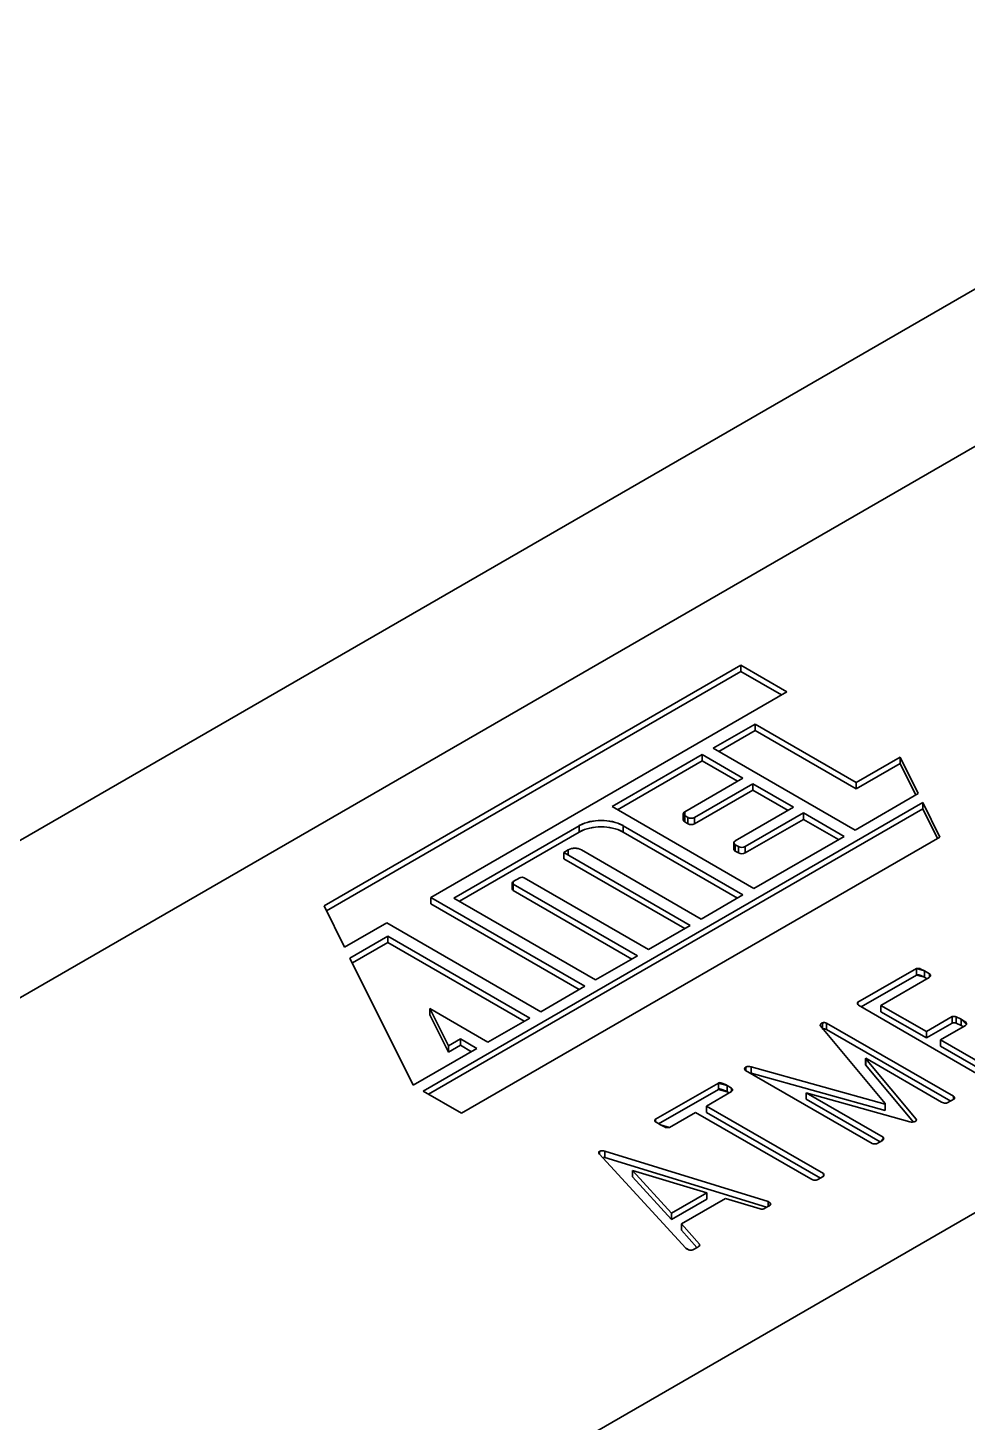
# Model space of a CAD drawing. Extents: x 146 to 1134, y 78 to 926.
# Drawn here: x 792.83 to 798.87, y 846.01 to 854.98 of the extents above; entities that cross this region are included whole.
import ezdxf

# ---------------------------------------------------------------- set-up
doc = ezdxf.new("R2010")
doc.units = 0

msp = doc.modelspace()

# ---------------------------------------------------------------- linework, layer by layer
at = {"color": 7, "lineweight": 35}
for p, q in [((784.8303, 844.1526), (809.3582, 858.3138)), ((809.3582, 858.3138), (784.8303, 844.1526)), ((813.0307, 855.5045), (789.0995, 841.6877)), ((789.0995, 841.6877), (813.0307, 855.5045))]:
    msp.add_line(p, q, dxfattribs=at)
at = {"color": 7, "lineweight": 35, "ltscale": 0.414781}
for p, q in [((804.2118, 856.3544), (789.8434, 848.0587)), ((789.8434, 848.0587), (804.2118, 856.3544))]:
    msp.add_line(p, q, dxfattribs=at)
at = {"color": 7, "lineweight": 35, "ltscale": 0.077386}
for p, q in [((797.4186, 850.8826), (794.7379, 849.3348)), ((794.7379, 849.3348), (797.4186, 850.8826))]:
    msp.add_line(p, q, dxfattribs=at)
at = {"color": 7, "lineweight": 35, "ltscale": 0.076931}
msp.add_line((797.4186, 850.8418), (794.7537, 849.3032), dxfattribs=at)
msp.add_line((797.4186, 850.8418), (794.7537, 849.3032), dxfattribs=at)
at = {"color": 7, "lineweight": 35, "ltscale": 0.008573}
for p, q in [((797.7156, 850.7111), (797.4186, 850.8826)), ((797.4186, 850.8826), (797.7156, 850.7111))]:
    msp.add_line(p, q, dxfattribs=at)
at = {"color": 7, "lineweight": 35, "ltscale": 0.001019}
for p, q in [((797.4186, 850.8826), (797.4186, 850.8418)), ((797.4186, 850.8418), (797.4186, 850.8826)), ((798.1611, 850.1273), (798.1611, 850.0865)), ((798.1611, 850.0865), (798.1611, 850.1273)), ((795.955, 849.4333), (795.955, 849.4741)), ((795.955, 849.4333), (795.955, 849.4741)), ((798.549, 848.8895), (798.549, 848.9303)), ((798.549, 848.9303), (798.549, 848.8895)), ((798.2223, 848.3132), (798.2223, 848.354)), ((798.2223, 848.354), (798.2223, 848.3132)), ((798.3475, 848.0188), (798.3475, 848.0596)), ((798.3475, 848.0596), (798.3475, 848.0188)), ((797.1984, 848.0062), (797.1984, 848.047)), ((797.1984, 848.047), (797.1984, 848.0062))]:
    msp.add_line(p, q, dxfattribs=at)
at = {"color": 7, "lineweight": 35, "ltscale": 0.007553}
for p, q in [((797.6803, 850.6907), (797.4186, 850.8418)), ((797.6803, 850.6907), (797.4186, 850.8418)), ((797.4328, 850.1559), (797.1711, 850.3069)), ((797.1711, 850.3069), (797.4328, 850.1559)), ((797.7581, 849.9681), (797.4964, 850.1192)), ((797.4964, 850.1192), (797.7581, 849.9681))]:
    msp.add_line(p, q, dxfattribs=at)
at = {"color": 7, "lineweight": 35, "ltscale": 0.066136}
msp.add_line((795.4246, 849.3884), (797.7156, 850.7111), dxfattribs=at)
msp.add_line((795.4246, 849.3884), (797.7156, 850.7111), dxfattribs=at)
at = {"color": 7, "lineweight": 35, "ltscale": 0.007756}
for p, q in [((797.5106, 850.5029), (797.2419, 850.3478)), ((797.5106, 850.5029), (797.2419, 850.3478)), ((795.7923, 848.4576), (796.061, 848.6127)), ((795.7923, 848.4576), (796.061, 848.6127))]:
    msp.add_line(p, q, dxfattribs=at)
at = {"color": 7, "lineweight": 35, "ltscale": 0.018779}
for p, q in [((798.1611, 850.1273), (797.5106, 850.5029)), ((797.5106, 850.5029), (798.1611, 850.1273))]:
    msp.add_line(p, q, dxfattribs=at)
at = {"color": 7, "lineweight": 35, "ltscale": 0.001021}
for p, q in [((797.5106, 850.4621), (797.5106, 850.5029)), ((797.5106, 850.4621), (797.5106, 850.5029)), ((797.1711, 850.2661), (797.1711, 850.3069)), ((797.1711, 850.2661), (797.1711, 850.3069)), ((798.444, 850.2906), (798.444, 850.2498)), ((798.444, 850.2498), (798.444, 850.2906)), ((797.4964, 850.1192), (797.4964, 850.0784)), ((797.4964, 850.0784), (797.4964, 850.1192)), ((798.5889, 849.9579), (798.5889, 849.9988)), ((798.5889, 849.9579), (798.5889, 849.9988)), ((797.0492, 849.8865), (797.0492, 849.9273)), ((797.058, 849.8742), (797.058, 849.915)), ((797.058, 849.8742), (797.058, 849.915)), ((797.0792, 849.9028), (797.0792, 849.862)), ((797.0792, 849.9028), (797.0792, 849.862)), ((797.1216, 849.9028), (797.1216, 849.862)), ((797.1216, 849.862), (797.1216, 849.9028)), ((797.8217, 849.9314), (797.8217, 849.8906)), ((797.8217, 849.8906), (797.8217, 849.9314)), ((796.3792, 849.8497), (796.3792, 849.8089)), ((796.3792, 849.8497), (796.3792, 849.8089)), ((796.662, 849.8497), (796.662, 849.8089)), ((796.662, 849.8089), (796.662, 849.8497)), ((796.2802, 849.6783), (796.2802, 849.6375)), ((796.2802, 849.6375), (796.2802, 849.6783)), ((797.3745, 849.6987), (797.3745, 849.7395)), ((797.3833, 849.6864), (797.3833, 849.7272)), ((797.3833, 849.6864), (797.3833, 849.7272)), ((797.4045, 849.715), (797.4045, 849.6742)), ((797.4045, 849.715), (797.4045, 849.6742)), ((797.4469, 849.715), (797.4469, 849.6742)), ((797.4469, 849.6742), (797.4469, 849.715)), ((795.9491, 849.4415), (795.9491, 849.4823)), ((795.4246, 849.3476), (795.4246, 849.3884)), ((795.4246, 849.3476), (795.4246, 849.3884)), ((795.1488, 849.1394), (795.1488, 849.0986)), ((795.1488, 849.0986), (795.1488, 849.1394)), ((798.6005, 848.8746), (798.6005, 848.9154)), ((798.6005, 848.9154), (798.6005, 848.8746)), ((798.3197, 848.6536), (798.3197, 848.6944)), ((798.3197, 848.6944), (798.3197, 848.6536)), ((795.4183, 848.6735), (795.4183, 848.6327)), ((795.4183, 848.6327), (795.4183, 848.6735)), ((798.7795, 848.5807), (798.7795, 848.6216)), ((798.7795, 848.6216), (798.7795, 848.5807)), ((798.8049, 848.5798), (798.8049, 848.6206)), ((798.8049, 848.6206), (798.8049, 848.5798)), ((798.836, 848.5638), (798.836, 848.6046)), ((798.836, 848.6046), (798.836, 848.5638)), ((797.9451, 848.541), (797.9451, 848.5818)), ((797.9451, 848.5818), (797.9451, 848.541)), ((797.971, 848.5399), (797.971, 848.5807)), ((797.971, 848.5807), (797.971, 848.5399)), ((798.6126, 848.4844), (798.6126, 848.5253)), ((798.6126, 848.5253), (798.6126, 848.4844)), ((795.5377, 848.4331), (795.5377, 848.3923)), ((795.5377, 848.3923), (795.5377, 848.4331)), ((795.6155, 848.478), (795.6155, 848.4372)), ((795.6155, 848.4372), (795.6155, 848.478)), ((798.7036, 848.4319), (798.7036, 848.4728)), ((798.7036, 848.4728), (798.7036, 848.4319)), ((798.2214, 848.3127), (798.2214, 848.3535)), ((798.2214, 848.3535), (798.2214, 848.3127)), ((797.4847, 848.2577), (797.4847, 848.2985)), ((797.4847, 848.2985), (797.4847, 848.2577)), ((797.2753, 848.1541), (797.2753, 848.1949)), ((797.2753, 848.1949), (797.2753, 848.1541)), ((797.3302, 848.1382), (797.3302, 848.1791)), ((797.3302, 848.1791), (797.3302, 848.1382)), ((797.8384, 848.0916), (797.8384, 848.1324)), ((797.8384, 848.1324), (797.8384, 848.0916)), ((796.5453, 847.7168), (796.5453, 847.7576)), ((796.5453, 847.7576), (796.5453, 847.7168)), ((796.7227, 847.6331), (796.7227, 847.5923)), ((796.7227, 847.5923), (796.7227, 847.6331)), ((797.1997, 847.4879), (797.1997, 847.447)), ((797.1997, 847.447), (797.1997, 847.4879)), ((796.9741, 847.3168), (796.9741, 847.3577)), ((796.9741, 847.3577), (796.9741, 847.3168)), ((797.0379, 847.2487), (797.0379, 847.2895)), ((797.0379, 847.2895), (797.0379, 847.2487))]:
    msp.add_line(p, q, dxfattribs=at)
at = {"color": 7, "lineweight": 35, "ltscale": 0.006736}
for p, q in [((797.2772, 850.3274), (797.5106, 850.4621)), ((797.5106, 850.4621), (797.2772, 850.3274))]:
    msp.add_line(p, q, dxfattribs=at)
at = {"color": 7, "lineweight": 35, "ltscale": 0.018778}
msp.add_line((798.1611, 850.0865), (797.5106, 850.4621), dxfattribs=at)
msp.add_line((798.1611, 850.0865), (797.5106, 850.4621), dxfattribs=at)
at = {"color": 7, "lineweight": 35, "ltscale": 0.016738}
for p, q in [((797.1711, 850.3069), (796.5913, 849.9722)), ((797.1711, 850.3069), (796.5913, 849.9722)), ((797.5035, 849.4456), (798.0833, 849.7803)), ((797.5035, 849.4456), (798.0833, 849.7803))]:
    msp.add_line(p, q, dxfattribs=at)
at = {"color": 7, "lineweight": 35, "ltscale": 0.026332}
for p, q in [((797.2419, 850.3478), (798.1541, 849.8212)), ((797.2419, 850.3478), (798.1541, 849.8212)), ((796.5913, 849.9722), (797.5035, 849.4456)), ((796.5913, 849.9722), (797.5035, 849.4456)), ((796.061, 848.6127), (795.1488, 849.1394)), ((795.1488, 849.1394), (796.061, 848.6127))]:
    msp.add_line(p, q, dxfattribs=at)
at = {"color": 7, "lineweight": 35, "ltscale": 0.015716}
for p, q in [((796.6267, 849.9518), (797.1711, 850.2661)), ((797.1711, 850.2661), (796.6267, 849.9518))]:
    msp.add_line(p, q, dxfattribs=at)
at = {"color": 7, "lineweight": 35, "ltscale": 0.006531}
msp.add_line((797.3974, 850.1355), (797.1711, 850.2661), dxfattribs=at)
msp.add_line((797.3974, 850.1355), (797.1711, 850.2661), dxfattribs=at)
at = {"color": 7, "lineweight": 35, "ltscale": 0.008167}
for p, q in [((798.444, 850.2906), (798.1611, 850.1273)), ((798.1611, 850.1273), (798.444, 850.2906))]:
    msp.add_line(p, q, dxfattribs=at)
at = {"color": 7, "lineweight": 35, "ltscale": 0.008166}
msp.add_line((798.444, 850.2498), (798.1611, 850.0865), dxfattribs=at)
msp.add_line((798.444, 850.2498), (798.1611, 850.0865), dxfattribs=at)
at = {"color": 7, "lineweight": 35, "ltscale": 0.006554}
for p, q in [((798.5605, 850.0558), (798.444, 850.2906)), ((798.444, 850.2906), (798.5605, 850.0558))]:
    msp.add_line(p, q, dxfattribs=at)
at = {"color": 7, "lineweight": 35, "ltscale": 0.005668}
msp.add_line((798.5448, 850.0468), (798.444, 850.2498), dxfattribs=at)
msp.add_line((798.5448, 850.0468), (798.444, 850.2498), dxfattribs=at)
at = {"color": 7, "lineweight": 35, "ltscale": 0.01082}
for p, q in [((797.058, 849.9396), (797.4328, 850.1559)), ((797.058, 849.9396), (797.4328, 850.1559)), ((797.8217, 849.9314), (797.4469, 849.715)), ((797.4469, 849.715), (797.8217, 849.9314)), ((797.8217, 849.8906), (797.4469, 849.6742)), ((797.8217, 849.8906), (797.4469, 849.6742))]:
    msp.add_line(p, q, dxfattribs=at)
at = {"color": 7, "lineweight": 35, "ltscale": 0.010818}
for p, q in [((797.4964, 850.1192), (797.1216, 849.9028)), ((797.1216, 849.9028), (797.4964, 850.1192)), ((797.4964, 850.0784), (797.1216, 849.862)), ((797.4964, 850.0784), (797.1216, 849.862)), ((797.3833, 849.7518), (797.7581, 849.9681)), ((797.3833, 849.7518), (797.7581, 849.9681))]:
    msp.add_line(p, q, dxfattribs=at)
at = {"color": 7, "lineweight": 35, "ltscale": 0.006533}
msp.add_line((797.7227, 849.9477), (797.4964, 850.0784), dxfattribs=at)
msp.add_line((797.7227, 849.9477), (797.4964, 850.0784), dxfattribs=at)
at = {"color": 7, "lineweight": 35, "ltscale": 0.011734}
msp.add_line((798.1541, 849.8212), (798.5605, 850.0558), dxfattribs=at)
msp.add_line((798.1541, 849.8212), (798.5605, 850.0558), dxfattribs=at)
at = {"color": 7, "lineweight": 35, "ltscale": 0.092775}
msp.add_line((798.5889, 849.9988), (795.3751, 848.1432), dxfattribs=at)
msp.add_line((798.5889, 849.9988), (795.3751, 848.1432), dxfattribs=at)
at = {"color": 7, "lineweight": 35, "ltscale": 0.091754}
msp.add_line((795.4105, 848.1229), (798.5889, 849.9579), dxfattribs=at)
msp.add_line((795.4105, 848.1229), (798.5889, 849.9579), dxfattribs=at)
at = {"color": 7, "lineweight": 35, "ltscale": 0.0062}
for p, q in [((798.6992, 849.7767), (798.5889, 849.9988)), ((798.5889, 849.9988), (798.6992, 849.7767))]:
    msp.add_line(p, q, dxfattribs=at)
at = {"color": 7, "lineweight": 35, "ltscale": 0.005314}
for p, q in [((798.6835, 849.7676), (798.5889, 849.9579)), ((798.5889, 849.9579), (798.6835, 849.7676))]:
    msp.add_line(p, q, dxfattribs=at)
at = {"color": 7, "lineweight": 35, "ltscale": 0.000613403}
msp.add_line((797.058, 849.915), (797.058, 849.9396), dxfattribs=at)
msp.add_line((797.058, 849.915), (797.058, 849.9396), dxfattribs=at)
at = {"color": 7, "lineweight": 35, "ltscale": 0.000612454}
for p, q in [((797.0792, 849.9028), (797.058, 849.915)), ((797.058, 849.915), (797.0792, 849.9028)), ((797.0792, 849.862), (797.058, 849.8742)), ((797.0792, 849.862), (797.058, 849.8742))]:
    msp.add_line(p, q, dxfattribs=at)
at = {"color": 7, "lineweight": 35, "ltscale": 0.007552}
for p, q in [((798.0833, 849.7803), (797.8217, 849.9314)), ((797.8217, 849.9314), (798.0833, 849.7803))]:
    msp.add_line(p, q, dxfattribs=at)
at = {"color": 7, "lineweight": 35, "ltscale": 0.006532}
msp.add_line((798.048, 849.7599), (797.8217, 849.8906), dxfattribs=at)
msp.add_line((798.048, 849.7599), (797.8217, 849.8906), dxfattribs=at)
at = {"color": 7, "lineweight": 35, "ltscale": 0.02327}
for p, q in [((796.3792, 849.8497), (795.5731, 849.3843)), ((795.5731, 849.3843), (796.3792, 849.8497))]:
    msp.add_line(p, q, dxfattribs=at)
at = {"color": 7, "lineweight": 35, "ltscale": 0.02225}
for p, q in [((796.3792, 849.8089), (795.6085, 849.3639)), ((796.3792, 849.8089), (795.6085, 849.3639)), ((797.4328, 849.4047), (796.662, 849.8497)), ((796.662, 849.8497), (797.4328, 849.4047))]:
    msp.add_line(p, q, dxfattribs=at)
at = {"color": 7, "lineweight": 35, "ltscale": 0.088815}
msp.add_line((795.6226, 848.0004), (798.6992, 849.7767), dxfattribs=at)
msp.add_line((795.6226, 848.0004), (798.6992, 849.7767), dxfattribs=at)
at = {"color": 7, "lineweight": 35, "ltscale": 0.021228}
msp.add_line((797.3974, 849.3843), (796.662, 849.8089), dxfattribs=at)
msp.add_line((797.3974, 849.3843), (796.662, 849.8089), dxfattribs=at)
at = {"color": 7, "lineweight": 35, "ltscale": 0.000815536}
for p, q in [((796.2802, 849.6783), (796.3085, 849.6946)), ((796.3085, 849.6946), (796.2802, 849.6783))]:
    msp.add_line(p, q, dxfattribs=at)
at = {"color": 7, "lineweight": 35, "ltscale": 0.023474}
for p, q in [((797.0934, 849.2088), (796.2802, 849.6783)), ((796.2802, 849.6783), (797.0934, 849.2088))]:
    msp.add_line(p, q, dxfattribs=at)
at = {"color": 7, "lineweight": 35, "ltscale": 0.000816345}
msp.add_line((796.3085, 849.6946), (796.3085, 849.6619), dxfattribs=at)
at = {"color": 7, "lineweight": 35, "ltscale": 0.022249}
msp.add_line((796.3933, 849.6946), (797.1641, 849.2496), dxfattribs=at)
msp.add_line((796.3933, 849.6946), (797.1641, 849.2496), dxfattribs=at)
at = {"color": 7, "lineweight": 35, "ltscale": 0.000611131}
for p, q in [((797.4045, 849.715), (797.3833, 849.7272)), ((797.3833, 849.7272), (797.4045, 849.715)), ((797.4045, 849.6742), (797.3833, 849.6864)), ((797.4045, 849.6742), (797.3833, 849.6864))]:
    msp.add_line(p, q, dxfattribs=at)
at = {"color": 7, "lineweight": 35, "ltscale": 0.022453}
msp.add_line((797.058, 849.1884), (796.2802, 849.6375), dxfattribs=at)
msp.add_line((797.058, 849.1884), (796.2802, 849.6375), dxfattribs=at)
at = {"color": 7, "lineweight": 35, "ltscale": 0.001224}
for p, q in [((795.955, 849.4905), (795.9974, 849.515)), ((795.9974, 849.515), (795.955, 849.4905))]:
    msp.add_line(p, q, dxfattribs=at)
at = {"color": 7, "lineweight": 35, "ltscale": 0.023065}
for p, q in [((796.0256, 849.515), (796.8246, 849.0536)), ((796.0256, 849.515), (796.8246, 849.0536)), ((796.754, 849.0128), (795.955, 849.4741)), ((795.955, 849.4741), (796.754, 849.0128))]:
    msp.add_line(p, q, dxfattribs=at)
at = {"color": 7, "lineweight": 35, "ltscale": 0.000408936}
for p, q in [((795.955, 849.4905), (795.955, 849.4741)), ((795.955, 849.4741), (795.955, 849.4905)), ((798.334, 847.8463), (798.334, 847.8299))]:
    msp.add_line(p, q, dxfattribs=at)
at = {"color": 7, "lineweight": 35, "ltscale": 0.022045}
msp.add_line((796.7186, 848.9924), (795.955, 849.4333), dxfattribs=at)
msp.add_line((796.7186, 848.9924), (795.955, 849.4333), dxfattribs=at)
at = {"color": 7, "lineweight": 35, "ltscale": 0.007757}
msp.add_line((797.1641, 849.2496), (797.4328, 849.4047), dxfattribs=at)
msp.add_line((797.1641, 849.2496), (797.4328, 849.4047), dxfattribs=at)
at = {"color": 7, "lineweight": 35, "ltscale": 0.007438}
msp.add_line((794.7379, 849.3348), (794.8702, 849.0684), dxfattribs=at)
msp.add_line((794.7379, 849.3348), (794.8702, 849.0684), dxfattribs=at)
at = {"color": 7, "lineweight": 35, "ltscale": 0.028577}
for p, q in [((796.4146, 848.8169), (795.4246, 849.3884)), ((795.4246, 849.3884), (796.4146, 848.8169))]:
    msp.add_line(p, q, dxfattribs=at)
at = {"color": 7, "lineweight": 35, "ltscale": 0.027557}
msp.add_line((796.3792, 848.7964), (795.4246, 849.3476), dxfattribs=at)
msp.add_line((796.3792, 848.7964), (795.4246, 849.3476), dxfattribs=at)
at = {"color": 7, "lineweight": 35, "ltscale": 0.026331}
msp.add_line((795.5731, 849.3843), (796.4852, 848.8577), dxfattribs=at)
msp.add_line((795.5731, 849.3843), (796.4852, 848.8577), dxfattribs=at)
at = {"color": 7, "lineweight": 35, "ltscale": 0.007837}
msp.add_line((794.8702, 849.0684), (795.1417, 849.2251), dxfattribs=at)
msp.add_line((794.8702, 849.0684), (795.1417, 849.2251), dxfattribs=at)
at = {"color": 7, "lineweight": 35, "ltscale": 0.028578}
msp.add_line((795.1417, 849.2251), (796.1317, 848.6536), dxfattribs=at)
msp.add_line((795.1417, 849.2251), (796.1317, 848.6536), dxfattribs=at)
at = {"color": 7, "lineweight": 35, "ltscale": 0.007041}
for p, q in [((795.1488, 849.1394), (794.9049, 848.9985)), ((794.9049, 848.9985), (795.1488, 849.1394))]:
    msp.add_line(p, q, dxfattribs=at)
at = {"color": 7, "lineweight": 35, "ltscale": 0.007758}
for p, q in [((796.8246, 849.0536), (797.0934, 849.2088)), ((796.8246, 849.0536), (797.0934, 849.2088)), ((796.4852, 848.8577), (796.754, 849.0128)), ((796.4852, 848.8577), (796.754, 849.0128))]:
    msp.add_line(p, q, dxfattribs=at)
at = {"color": 7, "lineweight": 35, "ltscale": 0.006586}
msp.add_line((795.1488, 849.0986), (794.9207, 848.9669), dxfattribs=at)
msp.add_line((795.1488, 849.0986), (794.9207, 848.9669), dxfattribs=at)
at = {"color": 7, "lineweight": 35, "ltscale": 0.025312}
msp.add_line((796.0256, 848.5923), (795.1488, 849.0986), dxfattribs=at)
msp.add_line((796.0256, 848.5923), (795.1488, 849.0986), dxfattribs=at)
at = {"color": 7, "lineweight": 35, "ltscale": 0.022849}
msp.add_line((794.9049, 848.9985), (795.3115, 848.18), dxfattribs=at)
msp.add_line((794.9049, 848.9985), (795.3115, 848.18), dxfattribs=at)
at = {"color": 7, "lineweight": 35, "ltscale": 0.010844}
msp.add_line((798.549, 848.9303), (798.1727, 848.7145), dxfattribs=at)
msp.add_line((798.549, 848.9303), (798.1727, 848.7145), dxfattribs=at)
at = {"color": 7, "lineweight": 35, "ltscale": 0.010246}
for p, q in [((798.1935, 848.6856), (798.549, 848.8895)), ((798.549, 848.8895), (798.1935, 848.6856))]:
    msp.add_line(p, q, dxfattribs=at)
at = {"color": 7, "lineweight": 35, "ltscale": 0.008999}
msp.add_line((798.3197, 848.6944), (798.6314, 848.8744), dxfattribs=at)
msp.add_line((798.3197, 848.6944), (798.6314, 848.8744), dxfattribs=at)
at = {"color": 7, "lineweight": 35, "ltscale": 0.001339}
msp.add_line((798.6005, 848.9154), (798.549, 848.9303), dxfattribs=at)
at = {"color": 7, "lineweight": 35, "ltscale": 0.00134}
msp.add_line((798.549, 848.8895), (798.6005, 848.8746), dxfattribs=at)
at = {"color": 7, "lineweight": 35, "ltscale": 0.000656532}
for p, q in [((798.6005, 848.9154), (798.5771, 848.9275)), ((798.6005, 848.8746), (798.5771, 848.8867))]:
    msp.add_line(p, q, dxfattribs=at)
at = {"color": 7, "lineweight": 35, "ltscale": 0.00091263}
msp.add_line((798.6321, 848.8972), (798.6005, 848.9154), dxfattribs=at)
msp.add_line((798.6321, 848.8972), (798.6005, 848.9154), dxfattribs=at)
at = {"color": 7, "lineweight": 35, "ltscale": 0.000451206}
for p, q in [((798.6005, 848.8746), (798.6161, 848.8655)), ((798.6161, 848.8655), (798.6005, 848.8746))]:
    msp.add_line(p, q, dxfattribs=at)
at = {"color": 7, "lineweight": 35, "ltscale": 0.000237381}
for p, q in [((798.6314, 848.8744), (798.6382, 848.881)), ((798.6314, 848.8744), (798.6382, 848.881)), ((797.3596, 848.1401), (797.3663, 848.1467)), ((797.3596, 848.1401), (797.3663, 848.1467))]:
    msp.add_line(p, q, dxfattribs=at)
at = {"color": 7, "lineweight": 35, "ltscale": 0.000245709}
msp.add_line((798.6381, 848.8894), (798.6321, 848.8972), dxfattribs=at)
at = {"color": 7, "lineweight": 35, "ltscale": 0.000553894}
for p, q in [((798.6321, 848.875), (798.6321, 848.8972)), ((798.6321, 848.8972), (798.6321, 848.875))]:
    msp.add_line(p, q, dxfattribs=at)
at = {"color": 7, "lineweight": 35, "ltscale": 0.000209051}
msp.add_line((798.6382, 848.881), (798.6381, 848.8894), dxfattribs=at)
at = {"color": 7, "lineweight": 35, "ltscale": 0.008165}
for p, q in [((796.1317, 848.6536), (796.4146, 848.8169)), ((796.1317, 848.6536), (796.4146, 848.8169)), ((798.9864, 848.3094), (798.7036, 848.4728)), ((798.9864, 848.3094), (798.7036, 848.4728))]:
    msp.add_line(p, q, dxfattribs=at)
at = {"color": 7, "lineweight": 35, "ltscale": 0.000144725}
msp.add_line((798.1715, 848.7003), (798.1754, 848.696), dxfattribs=at)
at = {"color": 7, "lineweight": 35, "ltscale": 0.000392151}
for p, q in [((798.1727, 848.7145), (798.1727, 848.6989)), ((798.1727, 848.6989), (798.1727, 848.7145))]:
    msp.add_line(p, q, dxfattribs=at)
at = {"color": 7, "lineweight": 35, "ltscale": 0.023561}
msp.add_line((798.1754, 848.696), (798.9916, 848.2248), dxfattribs=at)
msp.add_line((798.1754, 848.696), (798.9916, 848.2248), dxfattribs=at)
at = {"color": 7, "lineweight": 35, "ltscale": 0.008456}
for p, q in [((798.6126, 848.5253), (798.3197, 848.6944)), ((798.6126, 848.5253), (798.3197, 848.6944)), ((798.3197, 848.6536), (798.6126, 848.4844)), ((798.6126, 848.4844), (798.3197, 848.6536))]:
    msp.add_line(p, q, dxfattribs=at)
at = {"color": 7, "lineweight": 35, "ltscale": 0.006711}
for p, q in [((795.5377, 848.4331), (795.4183, 848.6735)), ((795.4183, 848.6735), (795.5377, 848.4331)), ((795.5377, 848.3923), (795.4183, 848.6327)), ((795.5377, 848.3923), (795.4183, 848.6327))]:
    msp.add_line(p, q, dxfattribs=at)
at = {"color": 7, "lineweight": 35, "ltscale": 0.010796}
for p, q in [((795.4183, 848.6735), (795.7923, 848.4576)), ((795.7923, 848.4576), (795.4183, 848.6735))]:
    msp.add_line(p, q, dxfattribs=at)
at = {"color": 7, "lineweight": 35, "ltscale": 0.004817}
for p, q in [((798.7795, 848.6216), (798.6126, 848.5253)), ((798.7795, 848.6216), (798.6126, 848.5253)), ((798.6126, 848.4844), (798.7795, 848.5807)), ((798.7795, 848.5807), (798.6126, 848.4844))]:
    msp.add_line(p, q, dxfattribs=at)
at = {"color": 7, "lineweight": 35, "ltscale": 0.000155916}
for p, q in [((798.7856, 848.6229), (798.7795, 848.6216)), ((798.7856, 848.582), (798.7795, 848.5807))]:
    msp.add_line(p, q, dxfattribs=at)
at = {"color": 7, "lineweight": 35, "ltscale": 0.000485472}
for p, q in [((798.8049, 848.6206), (798.7856, 848.6229)), ((798.8049, 848.5798), (798.7856, 848.582))]:
    msp.add_line(p, q, dxfattribs=at)
at = {"color": 7, "lineweight": 35, "ltscale": 0.000874881}
for p, q in [((798.836, 848.6046), (798.8049, 848.6206)), ((798.836, 848.6046), (798.8049, 848.6206)), ((798.8049, 848.5798), (798.836, 848.5638)), ((798.836, 848.5638), (798.8049, 848.5798))]:
    msp.add_line(p, q, dxfattribs=at)
at = {"color": 7, "lineweight": 35, "ltscale": 0.000354878}
for p, q in [((798.8483, 848.5975), (798.836, 848.6046)), ((798.8483, 848.5566), (798.836, 848.5638))]:
    msp.add_line(p, q, dxfattribs=at)
at = {"color": 7, "lineweight": 35, "ltscale": 0.001186}
msp.add_line((798.8705, 848.5721), (798.836, 848.6046), dxfattribs=at)
at = {"color": 7, "lineweight": 35, "ltscale": 0.000179801}
msp.add_line((798.8545, 848.5939), (798.8483, 848.5975), dxfattribs=at)
at = {"color": 7, "lineweight": 35, "ltscale": 0.000186239}
msp.add_line((797.931, 848.5724), (797.93, 848.5651), dxfattribs=at)
at = {"color": 7, "lineweight": 35, "ltscale": 0.01631}
msp.add_line((797.93, 848.5651), (798.3469, 848.0632), dxfattribs=at)
msp.add_line((797.93, 848.5651), (798.3469, 848.0632), dxfattribs=at)
at = {"color": 7, "lineweight": 35, "ltscale": 0.000227724}
msp.add_line((797.9376, 848.5787), (797.931, 848.5724), dxfattribs=at)
at = {"color": 7, "lineweight": 35, "ltscale": 0.000204587}
msp.add_line((797.9451, 848.5818), (797.9376, 848.5787), dxfattribs=at)
msp.add_line((797.9451, 848.5818), (797.9376, 848.5787), dxfattribs=at)
at = {"color": 7, "lineweight": 35, "ltscale": 0.023562}
msp.add_line((798.7872, 848.1096), (797.971, 848.5807), dxfattribs=at)
msp.add_line((798.7872, 848.1096), (797.971, 848.5807), dxfattribs=at)
at = {"color": 7, "lineweight": 35, "ltscale": 0.023042}
for p, q in [((797.971, 848.5399), (798.7692, 848.0791)), ((798.7692, 848.0791), (797.971, 848.5399))]:
    msp.add_line(p, q, dxfattribs=at)
at = {"color": 7, "lineweight": 35, "ltscale": 0.004634}
msp.add_line((798.7036, 848.4728), (798.8641, 848.5654), dxfattribs=at)
msp.add_line((798.7036, 848.4728), (798.8641, 848.5654), dxfattribs=at)
at = {"color": 7, "lineweight": 35, "ltscale": 0.00053336}
msp.add_line((798.836, 848.5638), (798.8544, 848.553), dxfattribs=at)
at = {"color": 7, "lineweight": 35, "ltscale": 0.000179042}
msp.add_line((798.8545, 848.5531), (798.8483, 848.5566), dxfattribs=at)
at = {"color": 7, "lineweight": 35, "ltscale": 0.000231999}
msp.add_line((798.8641, 848.5654), (798.8705, 848.5721), dxfattribs=at)
msp.add_line((798.8641, 848.5654), (798.8705, 848.5721), dxfattribs=at)
at = {"color": 7, "lineweight": 35, "ltscale": 0.00012879}
msp.add_line((798.8705, 848.5721), (798.8718, 848.5771), dxfattribs=at)
at = {"color": 7, "lineweight": 35, "ltscale": 0.011838}
msp.add_line((795.3115, 848.18), (795.7216, 848.4167), dxfattribs=at)
msp.add_line((795.3115, 848.18), (795.7216, 848.4167), dxfattribs=at)
at = {"color": 7, "lineweight": 35, "ltscale": 0.002246}
for p, q in [((795.6155, 848.478), (795.5377, 848.4331)), ((795.5377, 848.4331), (795.6155, 848.478)), ((795.6155, 848.4372), (795.5377, 848.3923)), ((795.6155, 848.4372), (795.5377, 848.3923))]:
    msp.add_line(p, q, dxfattribs=at)
at = {"color": 7, "lineweight": 35, "ltscale": 0.003061}
for p, q in [((795.7216, 848.4167), (795.6155, 848.478)), ((795.6155, 848.478), (795.7216, 848.4167))]:
    msp.add_line(p, q, dxfattribs=at)
at = {"color": 7, "lineweight": 35, "ltscale": 0.002041}
msp.add_line((795.6862, 848.3964), (795.6155, 848.4372), dxfattribs=at)
msp.add_line((795.6862, 848.3964), (795.6155, 848.4372), dxfattribs=at)
at = {"color": 7, "lineweight": 35, "ltscale": 0.008164}
for p, q in [((798.7036, 848.4319), (798.9864, 848.2687)), ((798.9864, 848.2687), (798.7036, 848.4319))]:
    msp.add_line(p, q, dxfattribs=at)
at = {"color": 7, "lineweight": 35, "ltscale": 2.59399e-05}
msp.add_line((798.2214, 848.3535), (798.2223, 848.354), dxfattribs=at)
msp.add_line((798.2214, 848.3535), (798.2223, 848.354), dxfattribs=at)
at = {"color": 7, "lineweight": 35, "ltscale": 0.012721}
msp.add_line((798.5476, 847.963), (798.2214, 848.3535), dxfattribs=at)
msp.add_line((798.5476, 847.963), (798.2214, 848.3535), dxfattribs=at)
at = {"color": 7, "lineweight": 35, "ltscale": 0.014074}
msp.add_line((798.2223, 848.354), (798.7098, 848.0725), dxfattribs=at)
msp.add_line((798.2223, 848.354), (798.7098, 848.0725), dxfattribs=at)
at = {"color": 7, "lineweight": 35, "ltscale": 0.000113296}
msp.add_line((797.4451, 848.2917), (797.4432, 848.2876), dxfattribs=at)
at = {"color": 7, "lineweight": 35, "ltscale": 0.00021152}
msp.add_line((797.451, 848.2978), (797.4451, 848.2917), dxfattribs=at)
msp.add_line((797.451, 848.2978), (797.4451, 848.2917), dxfattribs=at)
at = {"color": 7, "lineweight": 35, "ltscale": 0.000270081}
for p, q in [((797.4451, 848.2809), (797.4451, 848.2917)), ((797.4451, 848.2917), (797.4451, 848.2809))]:
    msp.add_line(p, q, dxfattribs=at)
at = {"color": 7, "lineweight": 35, "ltscale": 0.023529}
msp.add_line((797.4492, 848.2755), (798.2643, 847.8049), dxfattribs=at)
msp.add_line((797.4492, 848.2755), (798.2643, 847.8049), dxfattribs=at)
at = {"color": 7, "lineweight": 35, "ltscale": 0.000582886}
for p, q in [((797.451, 848.2978), (797.451, 848.2745)), ((797.451, 848.2745), (797.451, 848.2978))]:
    msp.add_line(p, q, dxfattribs=at)
at = {"color": 7, "lineweight": 35, "ltscale": 0.000430571}
msp.add_line((797.4847, 848.2985), (797.4677, 848.3007), dxfattribs=at)
at = {"color": 7, "lineweight": 35, "ltscale": 0.02238}
for p, q in [((798.3475, 848.0596), (797.4847, 848.2985)), ((798.3475, 848.0596), (797.4847, 848.2985)), ((797.4847, 848.2577), (798.3475, 848.0188)), ((798.3475, 848.0188), (797.4847, 848.2577))]:
    msp.add_line(p, q, dxfattribs=at)
at = {"color": 7, "lineweight": 35, "ltscale": 2.6692e-05}
for p, q in [((798.2223, 848.3132), (798.2214, 848.3127)), ((798.2214, 848.3127), (798.2223, 848.3132))]:
    msp.add_line(p, q, dxfattribs=at)
at = {"color": 7, "lineweight": 35, "ltscale": 0.012026}
for p, q in [((798.2214, 848.3127), (798.5298, 847.9435)), ((798.5298, 847.9435), (798.2214, 848.3127))]:
    msp.add_line(p, q, dxfattribs=at)
at = {"color": 7, "lineweight": 35, "ltscale": 0.011664}
msp.add_line((797.2753, 848.1949), (796.8706, 847.9627), dxfattribs=at)
msp.add_line((797.2753, 848.1949), (796.8706, 847.9627), dxfattribs=at)
at = {"color": 7, "lineweight": 35, "ltscale": 0.011093}
for p, q in [((796.8904, 847.9333), (797.2753, 848.1541)), ((797.2753, 848.1541), (796.8904, 847.9333))]:
    msp.add_line(p, q, dxfattribs=at)
at = {"color": 7, "lineweight": 35, "ltscale": 0.001429}
for p, q in [((797.3302, 848.1791), (797.2753, 848.1949)), ((797.2753, 848.1541), (797.3302, 848.1382))]:
    msp.add_line(p, q, dxfattribs=at)
at = {"color": 7, "lineweight": 35, "ltscale": 0.000782203}
for p, q in [((797.3203, 848.1846), (797.2915, 848.1968)), ((797.3203, 848.1437), (797.2915, 848.1559))]:
    msp.add_line(p, q, dxfattribs=at)
at = {"color": 7, "lineweight": 35, "ltscale": 0.000282778}
for p, q in [((797.3302, 848.1791), (797.3203, 848.1846)), ((797.3302, 848.1382), (797.3203, 848.1437))]:
    msp.add_line(p, q, dxfattribs=at)
at = {"color": 7, "lineweight": 35, "ltscale": 0.000838819}
msp.add_line((797.3593, 848.1623), (797.3302, 848.1791), dxfattribs=at)
msp.add_line((797.3593, 848.1623), (797.3302, 848.1791), dxfattribs=at)
at = {"color": 7, "lineweight": 35, "ltscale": 0.00023688}
msp.add_line((797.3651, 848.1548), (797.3593, 848.1623), dxfattribs=at)
at = {"color": 7, "lineweight": 35, "ltscale": 0.000559998}
for p, q in [((797.3593, 848.1399), (797.3593, 848.1623)), ((797.3593, 848.1623), (797.3593, 848.1399))]:
    msp.add_line(p, q, dxfattribs=at)
at = {"color": 7, "lineweight": 35, "ltscale": 0.000205224}
msp.add_line((797.3663, 848.1467), (797.3651, 848.1548), dxfattribs=at)
at = {"color": 7, "lineweight": 35, "ltscale": 0.007143}
msp.add_line((795.3751, 848.1432), (795.6226, 848.0004), dxfattribs=at)
msp.add_line((795.3751, 848.1432), (795.6226, 848.0004), dxfattribs=at)
at = {"color": 7, "lineweight": 35, "ltscale": 0.004652}
msp.add_line((797.1984, 848.047), (797.3596, 848.1401), dxfattribs=at)
msp.add_line((797.1984, 848.047), (797.3596, 848.1401), dxfattribs=at)
at = {"color": 7, "lineweight": 35, "ltscale": 0.000378716}
for p, q in [((797.3302, 848.1382), (797.3433, 848.1307)), ((797.3433, 848.1307), (797.3302, 848.1382))]:
    msp.add_line(p, q, dxfattribs=at)
at = {"color": 7, "lineweight": 35, "ltscale": 0.014307}
msp.add_line((798.334, 847.8463), (797.8384, 848.1324), dxfattribs=at)
msp.add_line((798.334, 847.8463), (797.8384, 848.1324), dxfattribs=at)
at = {"color": 7, "lineweight": 35, "ltscale": 0.017338}
msp.add_line((797.8384, 848.1324), (798.5064, 847.9458), dxfattribs=at)
msp.add_line((797.8384, 848.1324), (798.5064, 847.9458), dxfattribs=at)
at = {"color": 7, "lineweight": 35, "ltscale": 0.013774}
msp.add_line((797.8384, 848.0916), (798.3156, 847.8161), dxfattribs=at)
at = {"color": 7, "lineweight": 35, "ltscale": 0.013746}
msp.add_line((798.3146, 847.8167), (797.8384, 848.0916), dxfattribs=at)
at = {"color": 7, "lineweight": 35, "ltscale": 9.28156e-05}
msp.add_line((798.3469, 848.0632), (798.3475, 848.0596), dxfattribs=at)
msp.add_line((798.3469, 848.0632), (798.3475, 848.0596), dxfattribs=at)
at = {"color": 7, "lineweight": 35, "ltscale": 0.000359295}
msp.add_line((798.7098, 848.0725), (798.7231, 848.0671), dxfattribs=at)
msp.add_line((798.7098, 848.0725), (798.7231, 848.0671), dxfattribs=at)
at = {"color": 7, "lineweight": 35, "ltscale": 0.000461878}
msp.add_line((798.7231, 848.0671), (798.7415, 848.0651), dxfattribs=at)
at = {"color": 7, "lineweight": 35, "ltscale": 0.000146968}
msp.add_line((798.7415, 848.0651), (798.7473, 848.0664), dxfattribs=at)
at = {"color": 7, "lineweight": 35, "ltscale": 0.001322}
msp.add_line((798.7473, 848.0664), (798.793, 848.0929), dxfattribs=at)
msp.add_line((798.7473, 848.0664), (798.793, 848.0929), dxfattribs=at)
at = {"color": 7, "lineweight": 35, "ltscale": 0.000502014}
for p, q in [((798.7872, 848.0895), (798.7872, 848.1096)), ((798.7872, 848.1096), (798.7872, 848.0895))]:
    msp.add_line(p, q, dxfattribs=at)
at = {"color": 7, "lineweight": 35, "ltscale": 0.004852}
msp.add_line((796.9596, 847.9092), (797.1277, 848.0062), dxfattribs=at)
msp.add_line((796.9596, 847.9092), (797.1277, 848.0062), dxfattribs=at)
at = {"color": 7, "lineweight": 35, "ltscale": 0.021393}
msp.add_line((797.1277, 848.0062), (797.8688, 847.5784), dxfattribs=at)
msp.add_line((797.1277, 848.0062), (797.8688, 847.5784), dxfattribs=at)
at = {"color": 7, "lineweight": 35, "ltscale": 0.021693}
msp.add_line((797.9499, 847.6132), (797.1984, 848.047), dxfattribs=at)
msp.add_line((797.9499, 847.6132), (797.1984, 848.047), dxfattribs=at)
at = {"color": 7, "lineweight": 35, "ltscale": 0.021142}
for p, q in [((797.1984, 848.0062), (797.9308, 847.5834)), ((797.9308, 847.5834), (797.1984, 848.0062))]:
    msp.add_line(p, q, dxfattribs=at)
at = {"color": 7, "lineweight": 35, "ltscale": 9.13108e-05}
for p, q in [((798.3475, 848.0188), (798.3469, 848.0224)), ((798.3469, 848.0224), (798.3475, 848.0188))]:
    msp.add_line(p, q, dxfattribs=at)
at = {"color": 7, "lineweight": 35, "ltscale": 0.000153592}
msp.add_line((796.8706, 847.9627), (796.8666, 847.9581), dxfattribs=at)
at = {"color": 7, "lineweight": 35, "ltscale": 0.000422668}
msp.add_line((796.8706, 847.9627), (796.8706, 847.9458), dxfattribs=at)
at = {"color": 7, "lineweight": 35, "ltscale": 0.000421143}
msp.add_line((796.8706, 847.9459), (796.8706, 847.9627), dxfattribs=at)
at = {"color": 7, "lineweight": 35, "ltscale": 0.000852442}
msp.add_line((796.8734, 847.9431), (796.903, 847.926), dxfattribs=at)
msp.add_line((796.8734, 847.9431), (796.903, 847.926), dxfattribs=at)
at = {"color": 7, "lineweight": 35, "ltscale": 0.000699032}
msp.add_line((796.903, 847.926), (796.9276, 847.9128), dxfattribs=at)
at = {"color": 7, "lineweight": 35, "ltscale": 0.001477}
msp.add_line((796.903, 847.926), (796.9596, 847.9092), dxfattribs=at)
at = {"color": 7, "lineweight": 35, "ltscale": 0.00022691}
msp.add_line((798.5064, 847.9458), (798.5153, 847.9438), dxfattribs=at)
at = {"color": 7, "lineweight": 35, "ltscale": 0.000462593}
msp.add_line((798.5153, 847.9438), (798.5338, 847.9444), dxfattribs=at)
at = {"color": 7, "lineweight": 35, "ltscale": 0.000208577}
msp.add_line((798.5338, 847.9444), (798.5414, 847.9476), dxfattribs=at)
at = {"color": 7, "lineweight": 35, "ltscale": 0.000131836}
msp.add_line((798.5414, 847.9476), (798.5457, 847.9508), dxfattribs=at)
at = {"color": 7, "lineweight": 35, "ltscale": 0.000219727}
msp.add_line((798.5476, 847.9542), (798.5476, 847.963), dxfattribs=at)
at = {"color": 7, "lineweight": 35, "ltscale": 0.000228882}
msp.add_line((798.5476, 847.963), (798.5476, 847.9539), dxfattribs=at)
at = {"color": 7, "lineweight": 35, "ltscale": 0.000343418}
msp.add_line((798.2643, 847.8049), (798.2778, 847.8027), dxfattribs=at)
at = {"color": 7, "lineweight": 35, "ltscale": 0.000348465}
msp.add_line((798.2778, 847.8027), (798.2917, 847.8035), dxfattribs=at)
at = {"color": 7, "lineweight": 35, "ltscale": 0.000688349}
msp.add_line((798.2917, 847.8035), (798.3156, 847.8172), dxfattribs=at)
msp.add_line((798.2917, 847.8035), (798.3156, 847.8172), dxfattribs=at)
at = {"color": 7, "lineweight": 35, "ltscale": 0.000297801}
msp.add_line((798.3156, 847.8172), (798.3258, 847.8234), dxfattribs=at)
at = {"color": 7, "lineweight": 35, "ltscale": 0.000222637}
msp.add_line((798.3377, 847.8381), (798.334, 847.8463), dxfattribs=at)
at = {"color": 7, "lineweight": 35, "ltscale": 0.00040741}
msp.add_line((798.334, 847.83), (798.334, 847.8463), dxfattribs=at)
at = {"color": 7, "lineweight": 35, "ltscale": 0.000123304}
msp.add_line((796.5101, 847.7546), (796.5064, 847.7513), dxfattribs=at)
at = {"color": 7, "lineweight": 35, "ltscale": 0.020623}
msp.add_line((796.507, 847.7395), (797.0662, 847.1331), dxfattribs=at)
msp.add_line((796.507, 847.7395), (797.0662, 847.1331), dxfattribs=at)
at = {"color": 7, "lineweight": 35, "ltscale": 0.000209173}
msp.add_line((796.5178, 847.7579), (796.5101, 847.7546), dxfattribs=at)
at = {"color": 7, "lineweight": 35, "ltscale": 0.000463867}
for p, q in [((796.5101, 847.7546), (796.5101, 847.736)), ((796.5101, 847.736), (796.5101, 847.7546))]:
    msp.add_line(p, q, dxfattribs=at)
at = {"color": 7, "lineweight": 35, "ltscale": 0.000458993}
msp.add_line((796.5361, 847.7592), (796.5178, 847.7579), dxfattribs=at)
at = {"color": 7, "lineweight": 35, "ltscale": 0.000232295}
for p, q in [((796.5453, 847.7576), (796.5361, 847.7592)), ((796.5453, 847.7168), (796.5361, 847.7184))]:
    msp.add_line(p, q, dxfattribs=at)
at = {"color": 7, "lineweight": 35, "ltscale": 0.027471}
msp.add_line((797.5951, 847.4331), (796.5453, 847.7576), dxfattribs=at)
msp.add_line((797.5951, 847.4331), (796.5453, 847.7576), dxfattribs=at)
at = {"color": 7, "lineweight": 35, "ltscale": 0.027206}
for p, q in [((796.5453, 847.7168), (797.585, 847.3954)), ((797.585, 847.3954), (796.5453, 847.7168))]:
    msp.add_line(p, q, dxfattribs=at)
at = {"color": 7, "lineweight": 35, "ltscale": 0.009323}
for p, q in [((796.9741, 847.3577), (796.7227, 847.6331)), ((796.9741, 847.3577), (796.7227, 847.6331)), ((796.9741, 847.3168), (796.7227, 847.5923)), ((796.7227, 847.5923), (796.9741, 847.3168))]:
    msp.add_line(p, q, dxfattribs=at)
at = {"color": 7, "lineweight": 35, "ltscale": 0.012465}
msp.add_line((796.7227, 847.6331), (797.1997, 847.4879), dxfattribs=at)
msp.add_line((796.7227, 847.6331), (797.1997, 847.4879), dxfattribs=at)
at = {"color": 7, "lineweight": 35, "ltscale": 0.000171476}
msp.add_line((797.9532, 847.6072), (797.9499, 847.6132), dxfattribs=at)
at = {"color": 7, "lineweight": 35, "ltscale": 0.000440979}
for p, q in [((797.9499, 847.5955), (797.9499, 847.6132)), ((797.9499, 847.6132), (797.9499, 847.5955))]:
    msp.add_line(p, q, dxfattribs=at)
at = {"color": 7, "lineweight": 35, "ltscale": 0.000363278}
msp.add_line((797.8688, 847.5784), (797.8822, 847.5728), dxfattribs=at)
msp.add_line((797.8688, 847.5784), (797.8822, 847.5728), dxfattribs=at)
at = {"color": 7, "lineweight": 35, "ltscale": 0.000952942}
msp.add_line((797.9096, 847.5712), (797.9426, 847.5902), dxfattribs=at)
msp.add_line((797.9096, 847.5712), (797.9426, 847.5902), dxfattribs=at)
at = {"color": 7, "lineweight": 35, "ltscale": 0.000210908}
msp.add_line((797.9426, 847.5902), (797.9495, 847.5952), dxfattribs=at)
at = {"color": 7, "lineweight": 35, "ltscale": 0.006511}
for p, q in [((797.1997, 847.4879), (796.9741, 847.3577)), ((797.1997, 847.4879), (796.9741, 847.3577)), ((797.1997, 847.447), (796.9741, 847.3168)), ((796.9741, 847.3168), (797.1997, 847.447))]:
    msp.add_line(p, q, dxfattribs=at)
at = {"color": 7, "lineweight": 35, "ltscale": 0.008128}
msp.add_line((797.0379, 847.2895), (797.3195, 847.452), dxfattribs=at)
msp.add_line((797.0379, 847.2895), (797.3195, 847.452), dxfattribs=at)
at = {"color": 7, "lineweight": 35, "ltscale": 0.005842}
msp.add_line((797.3195, 847.452), (797.5435, 847.3854), dxfattribs=at)
msp.add_line((797.3195, 847.452), (797.5435, 847.3854), dxfattribs=at)
at = {"color": 7, "lineweight": 35, "ltscale": 0.000798035}
for p, q in [((797.5951, 847.4012), (797.5951, 847.4331)), ((797.5951, 847.4331), (797.5951, 847.4012))]:
    msp.add_line(p, q, dxfattribs=at)
at = {"color": 7, "lineweight": 35, "ltscale": 0.000300784}
msp.add_line((797.5435, 847.3854), (797.5554, 847.3842), dxfattribs=at)
at = {"color": 7, "lineweight": 35, "ltscale": 0.00030185}
msp.add_line((797.5554, 847.3842), (797.5674, 847.3853), dxfattribs=at)
at = {"color": 7, "lineweight": 35, "ltscale": 0.00087913}
for p, q in [((797.5674, 847.3853), (797.5979, 847.4028)), ((797.5674, 847.3853), (797.5979, 847.4028)), ((797.1111, 847.1218), (797.1416, 847.1394)), ((797.1111, 847.1218), (797.1416, 847.1394))]:
    msp.add_line(p, q, dxfattribs=at)
at = {"color": 7, "lineweight": 35, "ltscale": 0.004387}
msp.add_line((797.1539, 847.1578), (797.0379, 847.2895), dxfattribs=at)
msp.add_line((797.1539, 847.1578), (797.0379, 847.2895), dxfattribs=at)
at = {"color": 7, "lineweight": 35, "ltscale": 0.003735}
for p, q in [((797.0379, 847.2487), (797.1367, 847.1365)), ((797.1367, 847.1365), (797.0379, 847.2487))]:
    msp.add_line(p, q, dxfattribs=at)
at = {"color": 7, "lineweight": 35, "ltscale": 0.000251525}
msp.add_line((797.0662, 847.1331), (797.0743, 847.1272), dxfattribs=at)
msp.add_line((797.0662, 847.1331), (797.0743, 847.1272), dxfattribs=at)
at = {"color": 7, "lineweight": 35, "ltscale": 0.00029275}
msp.add_line((797.0743, 847.1272), (797.0848, 847.122), dxfattribs=at)
at = {"color": 7, "lineweight": 35, "ltscale": 0.000126731}
msp.add_line((797.1541, 847.1528), (797.1539, 847.1578), dxfattribs=at)
at = {"color": 7, "lineweight": 35}
for points in [[(798.3156, 847.8172), (798.3371, 847.8412), (798.334, 847.8463)], [(797.5979, 847.4028), (797.6112, 847.4185), (797.5951, 847.4331)]]:
    msp.add_lwpolyline(points, dxfattribs=at)
for centre, radius, start, end in [((796.5206, 849.5678), 0.3161, 63.35924, 116.64077), ((796.5117, 849.6005), 0.2825, 88.17996, 117.98809), ((796.5296, 849.6005), 0.2825, 62.0119, 91.82004), ((797.0641, 849.8882), 0.0151, 186.56187, 246.55918), ((797.0654, 849.8893), 0.0166, 189.90748, 243.81098), ((797.0619, 849.9273), 0.0125, 107.53605, 252.46395), ((797.0618, 849.9273), 0.0123, 107.136, 252.86396), ((797.1005, 849.9451), 0.0474, 243.35923, 296.64076), ((797.1005, 849.9043), 0.0474, 243.35923, 296.64076), ((797.1005, 849.9444), 0.0467, 242.98379, 297.01621), ((797.1005, 849.9036), 0.0467, 242.98379, 297.01621), ((796.5206, 849.527), 0.3161, 63.35924, 116.64077), ((796.5117, 849.5597), 0.2825, 88.17996, 117.98809), ((796.5296, 849.5597), 0.2825, 62.01191, 91.82004), ((796.3509, 849.61), 0.0948, 63.35924, 116.64077), ((796.3482, 849.6198), 0.0847, 88.17995, 117.9881), ((796.3536, 849.6198), 0.0847, 62.01195, 91.82002), ((797.3907, 849.7015), 0.0166, 189.90748, 243.811), ((797.3893, 849.7004), 0.0151, 186.56187, 246.55918), ((797.3871, 849.7395), 0.0125, 107.53605, 252.46395), ((797.3871, 849.7395), 0.0123, 107.13603, 252.86395), ((797.4257, 849.7566), 0.0467, 242.98379, 297.01621), ((797.4257, 849.7573), 0.0474, 243.35923, 296.64076), ((797.4257, 849.7158), 0.0467, 242.98379, 297.01621), ((797.4257, 849.7165), 0.0474, 243.35923, 296.64076), ((796.0115, 849.4868), 0.0316, 63.35924, 116.64077), ((796.0115, 849.4872), 0.0311, 62.98381, 117.01621), ((795.9598, 849.4434), 0.0111, 189.9075, 243.81098), ((795.959, 849.4426), 0.01, 186.56187, 246.55918), ((795.9575, 849.4823), 0.00831, 107.53605, 252.46395), ((795.9575, 849.4823), 0.00817, 107.13591, 252.86408), ((798.5594, 848.8978), 0.0343, 59.06357, 107.67837), ((798.5594, 848.857), 0.0343, 59.06356, 107.67839), ((798.6245, 848.8848), 0.0142, 344.48548, 58.58982), ((798.1816, 848.7065), 0.0119, 137.97306, 239.17348), ((798.1818, 848.7062), 0.012, 137.45258, 210.07478), ((798.7893, 848.5721), 0.0506, 72.17865, 101.27682), ((797.9422, 848.567), 0.0123, 111.3843, 188.92254), ((797.9562, 848.5383), 0.0449, 70.78051, 104.2958), ((797.9562, 848.4975), 0.0449, 70.78049, 104.29585), ((797.9563, 848.5391), 0.0442, 70.49965, 104.60011), ((797.9563, 848.4983), 0.0442, 70.49965, 104.60011), ((798.7894, 848.5315), 0.0505, 72.1836, 101.35902), ((798.8468, 848.5677), 0.0269, 20.51516, 73.57115), ((797.4596, 848.2889), 0.0167, 184.28228, 232.15729), ((797.4552, 848.2861), 0.0118, 151.1368, 240.59032), ((797.4675, 848.2448), 0.0559, 72.21043, 107.32289), ((797.4645, 848.2687), 0.0321, 84.38545, 114.98279), ((797.2857, 848.1752), 0.0224, 74.8849, 117.74153), ((797.2857, 848.1343), 0.0224, 74.88481, 117.7416), ((797.3489, 848.1479), 0.0175, 355.9457, 54.17443), ((798.7367, 848.1069), 0.0419, 251.20229, 284.63739), ((798.7808, 848.0977), 0.0133, 338.62067, 61.45532), ((798.7808, 848.0977), 0.0131, 338.26227, 61.63423), ((796.8794, 847.9557), 0.0135, 169.87624, 244.78509), ((796.8771, 847.9541), 0.0108, 126.85986, 251.93109), ((796.9485, 847.9532), 0.0454, 242.67662, 284.21401), ((798.5225, 847.9863), 0.0433, 248.4036, 296.15198), ((798.5366, 847.9584), 0.0118, 294.29117, 22.55571), ((798.5356, 847.9583), 0.0127, 323.25787, 21.43225), ((798.2814, 847.8665), 0.0639, 254.48395, 279.31936), ((798.3181, 847.8423), 0.0203, 292.20179, 348.00028), ((796.5149, 847.7458), 0.00995, 118.84013, 218.7626), ((796.5165, 847.7463), 0.0115, 153.47544, 215.35286), ((796.5309, 847.7126), 0.047, 72.32825, 116.39349), ((797.9402, 847.6041), 0.0133, 280.02185, 43.00127), ((797.8981, 847.6133), 0.0436, 248.46492, 285.23206), ((797.8981, 847.6127), 0.043, 248.21223, 285.45034), ((797.9424, 847.6041), 0.0114, 308.47091, 15.63575), ((797.5807, 847.3996), 0.0362, 31.42877, 66.75941), ((797.556, 847.4454), 0.0613, 258.23997, 280.81158), ((797.5931, 847.4219), 0.0191, 284.23905, 348.75867), ((797.0986, 847.1606), 0.041, 234.13575, 287.95601), ((797.098, 847.1562), 0.0367, 249.01899, 290.96071), ((797.1367, 847.1569), 0.0176, 285.79622, 3.26053), ((797.1321, 847.162), 0.0242, 292.87807, 337.31511)]:
    msp.add_arc(centre, radius, start, end, dxfattribs=at)

doc.saveas('drawing.dxf')
